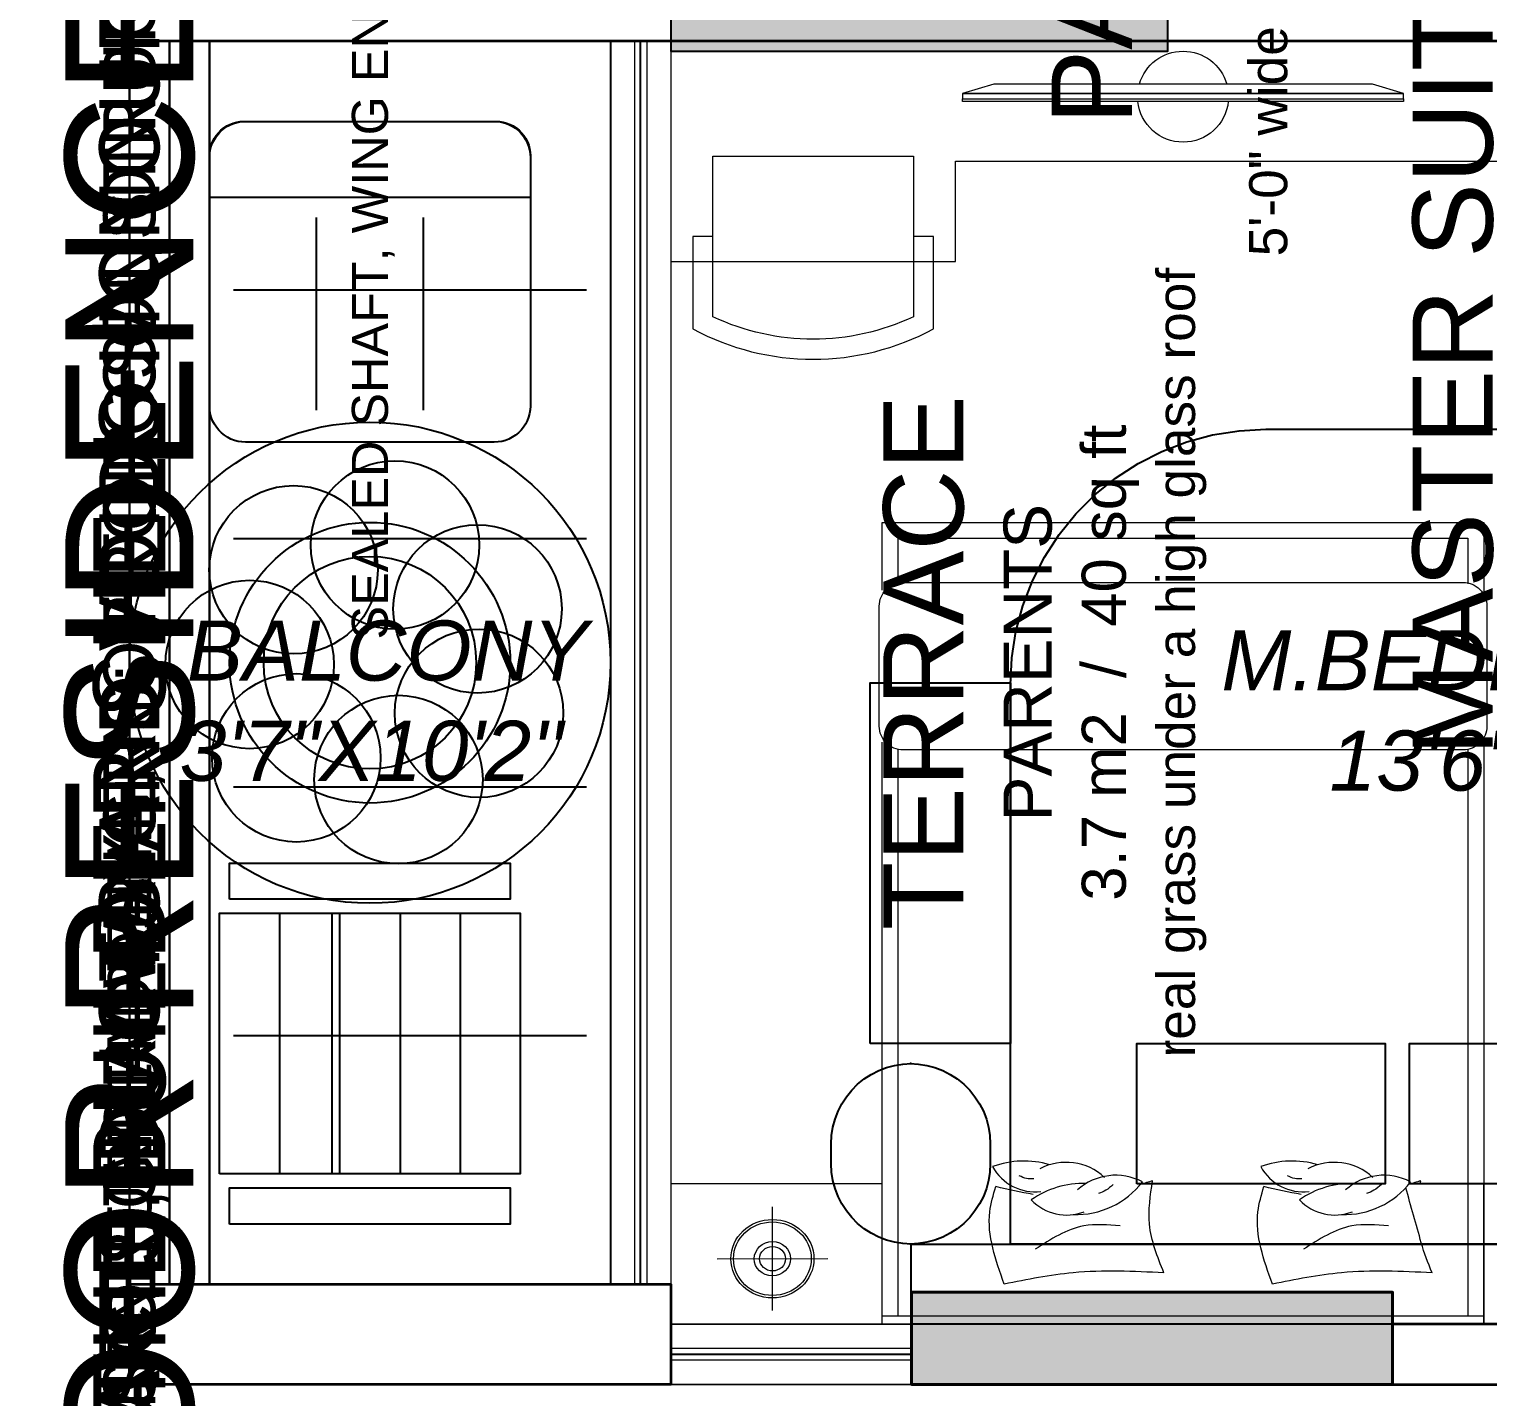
# Model space of a CAD drawing. Header units: millimetres. Extents: x 0 to 125073, y 0 to 71249.
# Drawn here: x 59954 to 63592, y 31538 to 34949 of the extents above; entities that cross this region are included whole.
import ezdxf
from ezdxf.enums import TextEntityAlignment as Align
from ezdxf.lldxf.tags import DXFTag

# ---------------------------------------------------------------- set-up
doc = ezdxf.new("R2010")
doc.units = ezdxf.units.MM
doc.linetypes.add('DASHED', pattern=[20, 12, -8])
doc.layers.add('DA_BUILDING LINE', color=7, linetype='Continuous', lineweight=9, true_color=0xc2db0000)
doc.layers.add('DA_FURNITURE', color=102, linetype='Continuous', lineweight=5, true_color=0xc2666666)
for name, color, linetype, lineweight in [('DA_CARPET AREA RERA', 30, 'Continuous', 9), ('DA_COLUMN', 40, 'Continuous', 40), ('DA_RAILING', 243, 'Continuous', 30), ('DA_TEXT IN SQ.FT', 193, 'Continuous', 9), ('DA_WALL', 7, 'Continuous', 35), ('DA_WINDOW', 4, 'Continuous', 9)]:
    doc.layers.add(name, color=color, linetype=linetype, lineweight=lineweight)
for name, color, linetype in [('DA_COLUMN HATCH', 251, 'Continuous'), ('PROP-FURN', 9, 'CONTINUOUS'), ('PROP-GLAZ', 4, 'CONTINUOUS'), ('PROP-KEEP', 6, 'DASHED'), ('PROP-SHELL', 7, 'CONTINUOUS'), ('PROP-TEXT', 3, 'CONTINUOUS'), ('PROP-WALL-NEW', 1, 'CONTINUOUS')]:
    doc.layers.add(name, color=color, linetype=linetype)
doc.styles.get("Standard").update_dxf_attribs({"font": 'arial.ttf'})
tags = doc.linetypes.add('( Hidden )', pattern=[0.375, 0.25, -0.125]).pattern_tags.tags
tags[6:7] = [DXFTag(74, 4), DXFTag(75, 0), DXFTag(340, '0'), DXFTag(46, 1.0), DXFTag(50, 0.0), DXFTag(44, 0.0), DXFTag(45, 0.0)]
tags[4:5] = [DXFTag(74, 4), DXFTag(75, 0), DXFTag(340, '0'), DXFTag(46, 1.0), DXFTag(50, 0.0), DXFTag(44, 0.0), DXFTag(45, 0.0)]

# ---------------------------------------------------------------- blocks, each defined once
blk = doc.blocks.new('GSHGJSDFGJ')
at = {"layer": 'DA_BUILDING LINE', "linetype": '( Hidden )', "ltscale": 500}
blk.add_lwpolyline([(-31143.6, 77051.5), (-31143.6, 71896.5), (-40838.6, 71896.5), (-40838.6, 75396.5), (-39638.6, 75396.5), (-39638.6, 76876.5), (-40838.6, 76876.5), (-40838.6, 76926.5), (-41088.6, 76926.5), (-41088.6, 92546.5)], dxfattribs=at)
blk = doc.blocks.new('nftujfuk')
at = {"layer": 'DA_FURNITURE', "ltscale": 5, "elevation": 0}
for points in [[(3568.3786, 921.4537), (3568.3704, 921.4537), (3568.3704, 920.0761), (3568.3786, 920.0761)], [(3568.3786, 921.4537), (3568.3949, 921.4537), (3568.3949, 920.0761), (3568.3786, 920.0761)], [(3568.4245, 921.356), (3568.4245, 920.1738), (3568.3949, 920.0761), (3568.3949, 921.4537)]]:
    blk.add_lwpolyline(points, close=True, dxfattribs=at)
at = {"layer": 'DA_FURNITURE'}
for start, end in [(95.9312, 264.0688), (286.0862, 73.9138)]:
    blk.add_arc((3568.3851, 920.7649), 0.1421, start, end, dxfattribs=at)
blk = doc.blocks.new('A$C3A1814D5')
at = {"layer": 'DA_FURNITURE'}
for p, q in [((12.8, 12.82), (1.13, 1.18)), ((12.43, 1.53), (1.51, 12.47))]:
    blk.add_line(p, q, dxfattribs=at)
at = {"layer": 'DA_FURNITURE', "extrusion": (0, 0, -1)}
for centre, major_axis in [((6.99, 7.02), (4.37, 4.37)), ((6.97, 7), (1.37, 1.36))]:
    blk.add_ellipse(centre, major_axis=major_axis, ratio=0.943982, dxfattribs=at)
for major_axis in [(-4.1, -4.09), (-1.91, -1.91)]:
    blk.add_ellipse((6.99, 7.02), major_axis=major_axis, ratio=0.943982, start_param=3.141593, end_param=9.424778, dxfattribs=at)
blk = doc.blocks.new('SRAFGADFGDFG')
at = {"layer": 'DA_FURNITURE'}
for p, q in [((-38961.1, 72046.5, 0), (-38961.1, 73498.1, 0)), ((-38921.6, 72066.3, 0), (-38921.6, 73479.3, 0)), ((-37500.6, 73480.4, 0), (-37500.6, 72066.3, 0)), ((-37461.1, 73509.3, 0), (-37461.1, 72046.5, 0)), ((-37461.1, 72066.3, 0), (-38961.1, 72066.3, 0)), ((-37461.1, 72046.5, 0), (-38961.1, 72046.5, 0))]:
    blk.add_line(p, q, dxfattribs=at)
for points in [[(-39488.6, 75247), (-39488.6, 74697), (-38778.6, 74697), (-38778.6, 74947), (-36933.6, 74947), (-36933.6, 75246.5)], [(-39383.6, 74759.5), (-39383.6, 74959.5), (-38883.6, 74959.5), (-38883.6, 74759.5)], [(-38961.1, 73877.6), (-38961.1, 74046.5), (-37461.1, 74046.5), (-37461.1, 73866.4)], [(-38921.6, 73896.5), (-38921.6, 74007.1), (-37500.6, 74007.1), (-37500.6, 73893)]]:
    blk.add_lwpolyline(points, dxfattribs=at)
for points in [[(-38833.6, 74759.5), (-38883.6, 74759.5), (-38883.6, 74559.5, -0.224783), (-39383.6, 74559.5), (-39383.6, 74759.5), (-39433.6, 74759.5), (-39433.6, 74528.8, 0.251481), (-38833.6, 74528.8)], [(-38968.7, 73538.3), (-38968.7, 73837.4, -0.414214), (-38909.5, 73896.6), (-37512.7, 73896.6, -0.414214), (-37453.5, 73837.4), (-37453.5, 73538.3, -0.414214), (-37512.7, 73479.1), (-38909.5, 73479.1, -0.414214)]]:
    blk.add_lwpolyline(points, format="xyb", close=True, dxfattribs=at)
for points in [[(-39488.6, 72396.5), (-39488.6, 72356.5), (-39488.6, 72356.5), (-39488.6, 72356.5), (-39488.6, 72046.5), (-38961.1, 72046.5), (-38961.1, 72396.5)], [(-36933.6, 72396.5), (-36933.6, 72356.5), (-36933.6, 72356.5), (-36933.6, 72356.5), (-36933.6, 72046.5), (-37461.1, 72046.5), (-37461.1, 72396.5)]]:
    blk.add_lwpolyline(points, close=True, dxfattribs=at)
for centre, radius, start, end in [((-38608, 72227.3, 0), 226.2, 73.5764, 110.2163), ((-38579.7, 72498, 0), 121.4, 208.7506, 276.5862), ((-38503.1, 72307.8, 0), 142.5, 47.4204, 117.3487), ((-37939.3, 72227.3, 0), 226.2, 73.5764, 110.2163), ((-37911, 72498, 0), 121.4, 208.7506, 276.5862), ((-37834.3, 72307.8, 0), 142.5, 47.4204, 117.3487), ((-38460.4, 72171.3, 0), 226.2, 88.1901, 124.83), ((-38477.9, 72528.5, 0), 208.6, 268.0438, 322.5004), ((-38379.2, 72275.6, 0), 142.5, 62.0341, 131.9624), ((-37791.7, 72171.3, 0), 226.2, 88.1901, 124.83), ((-37809.1, 72528.5, 0), 208.6, 268.0438, 322.5004), ((-37710.5, 72275.6, 0), 142.5, 62.0341, 131.9624), ((-38501.3, 72440.3, 0), 121.4, 223.3643, 291.1999), ((-37832.6, 72440.3, 0), 121.4, 223.3643, 291.1999)]:
    blk.add_arc(centre, radius, start, end, dxfattribs=at)
for points in [[(-38657.1, 72146.7, 0), (-38693, 72327.1, 0), (-38678.4, 72389.8, 0)], [(-38258.9, 72174.9, 0), (-38294.9, 72296, 0), (-38287.2, 72404.1, 0)], [(-37988.3, 72146.7, 0), (-38024.3, 72327.1, 0), (-38009.6, 72389.8, 0)], [(-38367.6, 72291.8, 0), (-38459, 72291.8, 0), (-38579.7, 72233.4, 0)], [(-37698.9, 72291.8, 0), (-37790.3, 72291.8, 0), (-37911, 72233.4, 0)], [(-38258.9, 72174.9, 0), (-38485, 72174.9, 0), (-38657.1, 72146.7, 0)], [(-37590.2, 72174.9, 0), (-37816.2, 72174.9, 0), (-37988.3, 72146.7, 0)]]:
    blk.add_spline(points, degree=3, dxfattribs=at)
for points in [[(-38585.1, 72370.5, 0), (-38616.1, 72375.5, 0), (-38647.3, 72382.5, 0), (-38678.4, 72389.8, 0)], [(-38287.2, 72404.1, 0), (-38297.2, 72401.2, 0), (-38307.3, 72398.2, 0), (-38317.3, 72395.3, 0)], [(-37916.4, 72370.5, 0), (-37947.4, 72375.5, 0), (-37978.5, 72382.5, 0), (-38009.6, 72389.8, 0)], [(-37618.5, 72404.1, 0), (-37628.5, 72401.2, 0), (-37638.5, 72398.2, 0), (-37648.6, 72395.3, 0)], [(-37619.2, 72399.1, 0), (-37619, 72400.8, 0), (-37618.7, 72402.4, 0), (-37618.5, 72404.1, 0)]]:
    blk.add_open_spline(points, degree=3, dxfattribs=at)
for points, knots in [([(-38583.5, 72409.6, 0), (-38589.6, 72409.2, 0), (-38602.1, 72408.5, 0), (-38613.6, 72413.9, 0), (-38619.5, 72416.7, 0)], [0, 0, 0, 0, 31.960762, 66.266463, 66.266463, 66.266463, 66.266463]), ([(-38385.4, 72395, 0), (-38391.2, 72389.7, 0), (-38402.1, 72379.9, 0), (-38415.8, 72374.9, 0), (-38422.2, 72372.6, 0)], [0, 0, 0, 0, 41.531136, 77.340273, 77.340273, 77.340273, 77.340273]), ([(-37914.7, 72409.6, 0), (-37920.8, 72409.2, 0), (-37933.4, 72408.5, 0), (-37944.8, 72413.9, 0), (-37950.7, 72416.7, 0)], [0, 0, 0, 0, 31.960762, 66.266463, 66.266463, 66.266463, 66.266463]), ([(-37716.7, 72395, 0), (-37722.5, 72389.7, 0), (-37733.4, 72379.9, 0), (-37747.1, 72374.9, 0), (-37753.4, 72372.6, 0)], [0, 0, 0, 0, 41.531136, 77.340273, 77.340273, 77.340273, 77.340273]), ([(-37590.2, 72174.9, 0), (-37600.1, 72199.7, 0), (-37610.1, 72224.4, 0), (-37617.1, 72249.5, 0), (-37617.1, 72249.5, 0), (-37617.1, 72249.5, 0), (-37617.1, 72249.5, 0), (-37630, 72295.3, 0), (-37642.9, 72341.2, 0), (-37655.8, 72387, 0)], [0, 0, 0, 0, 3.967367, 3.967367, 3.967367, 3.968693, 3.968693, 3.968693, 11.226423, 11.226423, 11.226423, 11.226423])]:
    blk.add_open_spline(points, degree=3, knots=knots, dxfattribs=at)
at = {"layer": 'DA_FURNITURE', "xscale": -798.5297558340299, "yscale": 798.5297558340299, "zscale": 798.5297558340299, "rotation": 270}
blk.add_blockref('nftujfuk', (-773469.3, -2774353.5), dxfattribs=at)
at = {"layer": 'DA_FURNITURE', "extrusion": (0, 0, -1), "xscale": 16.7595958194902, "yscale": 16.7595958194902, "zscale": -16.7595958194902, "rotation": 315.0451472132016}
blk.add_blockref('A$C3A1814D5', (39069.2, 72209.5, 0), dxfattribs=at)
blk = doc.blocks.new('14TH 2')
at = {"layer": 'DA_CARPET AREA RERA'}
blk.add_lwpolyline([(6316.0927, 1265.9471), (6316.0927, 1262.977), (6314.9727, 1262.9771), (6314.9727, 1261.1971), (6314.8227, 1261.1971), (6314.8227, 1258.0971), (6314.9727, 1258.0971), (6314.9727, 1257.9971), (6323.1677, 1257.9971), (6323.1677, 1261.1971), (6323.1677, 1262.8521), (6319.6477, 1262.8521), (6319.6477, 1264.1521)], dxfattribs=at)
blk.add_lwpolyline([(6314.8227, 1261.1971), (6313.7227, 1261.1971), (6313.7227, 1258.0971), (6314.8227, 1258.0971)], close=True, dxfattribs=at)
at = {"layer": 'DA_RAILING'}
for p, q in [((6313.6227, 1261.2971), (6313.6227, 1258.0971)), ((6313.7227, 1261.1971), (6313.7227, 1258.0971)), ((6313.6227, 1257.8471), (6313.9227, 1257.8471))]:
    blk.add_line(p, q, dxfattribs=at)
at = {"layer": 'DA_WALL'}
blk.add_line((6315.5727, 1257.9971), (6315.5727, 1257.8471), dxfattribs=at)
for points in [[(6319.2077, 1257.9971), (6319.2077, 1261.8071), (6319.7727, 1261.8071), (6319.7727, 1261.9321), (6318.4727, 1261.9321), (6318.4727, 1261.8071), (6319.0827, 1261.8071), (6319.0827, 1257.9971), (6316.7727, 1257.9971), (6316.7727, 1257.8471), (6319.2077, 1257.8471), (6321.3677, 1257.8471), (6321.3677, 1257.9971)], [(6313.6227, 1257.8471), (6313.6227, 1258.0971), (6314.9727, 1258.0971), (6314.9727, 1257.8471)]]:
    blk.add_lwpolyline(points, close=True, dxfattribs=at)
blk.add_lwpolyline([(6317.5277, 1261.3221), (6317.5277, 1261.3221), (6317.5277, 1261.1971), (6313.6227, 1261.1971), (6313.6227, 1261.3471), (6313.7727, 1261.3471), (6313.7727, 1261.3471), (6314.8227, 1261.3471), (6314.8227, 1261.6596), (6314.9727, 1261.6596), (6314.9727, 1261.3221), (6317.4027, 1261.3221)], dxfattribs=at)
at = {"layer": 'DA_WINDOW'}
for points in [[(6314.8227, 1261.1971), (6314.9727, 1261.1971), (6314.9727, 1258.0971), (6314.8227, 1258.0971)], [(6314.8827, 1258.0971), (6314.8827, 1261.1971), (6314.9127, 1261.1971), (6314.9127, 1258.0971)], [(6314.9727, 1257.8471), (6315.5727, 1257.8471), (6315.5727, 1257.9971), (6314.9727, 1257.9971)], [(6315.5727, 1257.9071), (6314.9727, 1257.9071), (6314.9727, 1257.9371), (6315.5727, 1257.9371)]]:
    blk.add_lwpolyline(points, close=True, dxfattribs=at)
blk = doc.blocks.new('SDFHSDFGN')
at = {"layer": 'DA_COLUMN HATCH', "true_color": 0x636466}
h = blk.add_hatch(color=251, dxfattribs=at)
h.dxf.hatch_style = 1
h.paths.add_polyline_path([(-37688.6, 97346.5), (-37688.6, 97576.5), (-38888.6, 97576.5), (-38888.6, 97346.5)])
h.paths.add_polyline_path([(-31373.6, 96376.5), (-31143.6, 96376.5), (-31143.6, 97576.5), (-31373.6, 97576.5)])
h.paths.add_polyline_path([(-27778.6, 97036.5), (-27548.6, 97036.5), (-27548.6, 98236.5), (-27778.6, 98236.5)])
h.paths.add_polyline_path([(-24578.6, 97336.5), (-24348.6, 97336.5), (-24348.6, 98236.5), (-24578.6, 98236.5)])
h.paths.add_polyline_path([(-19333.6, 98536.5), (-19333.6, 97336.5), (-19103.6, 97336.5), (-19103.6, 98536.5)])
h.paths.add_polyline_path([(-13063.6, 97336.5), (-12833.6, 97336.5), (-12833.6, 98536.5), (-13063.6, 98536.5)])
h.paths.add_polyline_path([(-11543.6, 97636.5), (-11313.6, 97636.5), (-11313.6, 98536.5), (-11543.6, 98536.5)])
h.paths.add_polyline_path([(-8908.6, 94991.5), (-7708.6, 94991.5), (-7708.6, 94761.5), (-8908.6, 94761.5)])
h.paths.add_polyline_path([(-13063.6, 91111.5), (-12833.6, 91111.5), (-12833.6, 92311.5), (-13063.6, 92311.5)])
h.paths.add_polyline_path([(-19333.6, 91111.5), (-19103.6, 91111.5), (-19103.6, 92311.5), (-19333.6, 92311.5)])
h.paths.add_polyline_path([(-5998.6, 91111.5), (-5258.6, 91111.5), (-5258.6, 91341.5), (-5998.6, 91341.5)])
h.paths.add_polyline_path([(-1283.6, 91111.5), (-383.6, 91111.5), (-383.6, 91341.5), (-1283.6, 91341.5)])
h.paths.add_polyline_path([(2171.4, 90061.5), (2171.4, 91261.5), (1941.4, 91261.5), (1941.4, 90061.5)])
h.paths.add_polyline_path([(4621.4, 90061.5), (5821.4, 90061.5), (5821.4, 90291.5), (4621.4, 90291.5)])
h.paths.add_polyline_path([(4621.4, 95111.5), (5821.4, 95111.5), (5821.4, 95341.5), (4621.4, 95341.5)])
h.paths.add_polyline_path([(4621.4, 98611.5), (5821.4, 98611.5), (5821.4, 98841.5), (4621.4, 98841.5)])
h.paths.add_polyline_path([(-39638.6, 89246.5), (-38138.6, 89246.5), (-38138.6, 89476.5), (-39638.6, 89476.5)])
h.paths.add_polyline_path([(-31143.6, 92421.5), (-31143.6, 92651.5), (-32343.6, 92651.5), (-32343.6, 92421.5)])
h.paths.add_polyline_path([(-31513.6, 86346.5), (-29713.6, 86346.5), (-29713.6, 86576.5), (-31513.6, 86576.5)])
h.paths.add_polyline_path([(-31513.6, 82896.5), (-29713.6, 82896.5), (-29713.6, 83126.5), (-31513.6, 83126.5)])
h.paths.add_polyline_path([(-31518.6, 78051.5), (-30518.6, 78051.5), (-30518.6, 78281.5), (-31518.6, 78281.5)])
h.paths.add_polyline_path([(-32143.6, 76821.5), (-31143.6, 76821.5), (-31143.6, 77051.5), (-32143.6, 77051.5)])
h.paths.add_polyline_path([(-31893.6, 71896.5), (-31893.6, 72126.5), (-33093.6, 72126.5), (-33093.6, 71896.5)])
h.paths.add_polyline_path([(-37688.6, 71896.5), (-37688.6, 72126.5), (-38888.6, 72126.5), (-38888.6, 71896.5)])
h.paths.add_polyline_path([(-38438.6, 76796.5), (-38438.6, 77026.5), (-39638.6, 77026.5), (-39638.6, 76796.5)])
h.paths.add_polyline_path([(-38138.6, 79996.5), (-38138.6, 80226.5), (-39638.6, 80226.5), (-39638.6, 79996.5)])
h.paths.add_polyline_path([(-38438.6, 92446.5), (-38438.6, 92676.5), (-39638.6, 92676.5), (-39638.6, 92446.5)])
h.paths.add_polyline_path([(-31518.6, 91422), (-31288.6, 91422), (-31288.6, 89927), (-31518.6, 89927)])
h.paths.add_polyline_path([(-20908.6, 91111.5), (-20678.6, 91111.5), (-20678.6, 89881.5), (-20908.6, 89881.5)])
h.paths.add_polyline_path([(-11313.6, 92011.5), (-11313.6, 91111.5), (-11543.6, 91111.5), (-11543.6, 92011.5)])
h.paths.add_polyline_path([(1941.4, 97316.5), (2171.4, 97316.5), (2171.4, 98841.5), (1941.4, 98841.5)])
at = {"layer": 'DA_COLUMN'}
blk.add_lwpolyline([(-37688.6, 71896.5), (-37688.6, 72126.5), (-38888.6, 72126.5), (-38888.6, 71896.5)], close=True, dxfattribs=at)
blk = doc.blocks.new('A$Cfed68cb1')
at = {"layer": 'DA_TEXT IN SQ.FT', "char_height": 0.15, "attachment_point": 7}
for s, width, insert in [('\\pxqc;{\\fArial|b0|i1|c0|p34;BALCONY\\P\\pq*;  3\'7"X10\'2\'\'}', 1.269917, (-47.711, -25.442)), ('\\pxqc;{\\fArial|b0|i1|c0|p34;M.BEDROOM 01\\P13\'6"X10\'6"}', 2.300046, (-45.3438, -25.4663))]:
    blk.add_mtext_dynamic_manual_height_columns(s, width=width, gutter_width=12.5, heights=[-0.4057], dxfattribs=dict(at, insert=insert))

msp = doc.modelspace()

# ---------------------------------------------------------------- hatches: boundary and pattern name
at = {"layer": 'PROP-WALL-NEW'}
h = msp.add_hatch(color=1, dxfattribs=at)
h.dxf.hatch_style = 1
h.paths.add_polyline_path([(62794, 35044), (61554, 35044), (61554, 34894), (62794, 34894)])

# ---------------------------------------------------------------- linework, layer by layer
at = {"layer": 'PROP-FURN'}
for p, q in [((60404, 31819), (60404, 34919)), ((60670.66667, 33999), (60670.66667, 34479)), ((60937.33333, 33999), (60937.33333, 34479)), ((60464, 34299), (61344, 34299)), ((60464, 33679), (61344, 33679)), ((60464, 33059), (61344, 33059)), ((60464, 32439), (61344, 32439))]:
    msp.add_line(p, q, dxfattribs=at)
for points in [[(60204, 31819), (60204, 34919), (60404, 34919), (60404, 31819)], [(60404, 31819), (60404, 34919), (61404, 34919), (61404, 31819)], [(60404, 34629), (60404.49303, 34638.40756), (60405.96672, 34647.71205), (60408.40491, 34656.81153), (60411.78091, 34665.6063), (60416.05771, 34674), (60421.18847, 34681.90067), (60427.11697, 34689.22175), (60433.77825, 34695.88303), (60441.09933, 34701.81153), (60449, 34706.94229), (60457.3937, 34711.21909), (60466.18847, 34714.59509), (60475.28795, 34717.03328), (60484.59244, 34718.50697), (60494, 34719), (61114, 34719), (61123.40756, 34718.50697), (61132.71205, 34717.03328), (61141.81153, 34714.59509), (61150.6063, 34711.21909), (61159, 34706.94229), (61166.90067, 34701.81153), (61174.22175, 34695.88303), (61180.88303, 34689.22175), (61186.81153, 34681.90067), (61191.94229, 34674), (61196.21909, 34665.6063), (61199.59509, 34656.81153), (61202.03328, 34647.71205), (61203.50697, 34638.40756), (61204, 34629), (61204, 34009), (61203.50697, 33999.59244), (61202.03328, 33990.28795), (61199.59509, 33981.18847), (61196.21909, 33972.3937), (61191.94229, 33964), (61186.81153, 33956.09933), (61180.88303, 33948.77825), (61174.22175, 33942.11697), (61166.90067, 33936.18847), (61159, 33931.05771), (61150.6063, 33926.78091), (61141.81153, 33923.40491), (61132.71205, 33920.96672), (61123.40756, 33919.49303), (61114, 33919), (60494, 33919), (60484.59244, 33919.49303), (60475.28795, 33920.96672), (60466.18847, 33923.40491), (60457.3937, 33926.78091), (60449, 33931.05771), (60441.09933, 33936.18847), (60433.77825, 33942.11697), (60427.11697, 33948.77825), (60421.18847, 33956.09933), (60416.05771, 33964), (60411.78091, 33972.3937), (60408.40491, 33981.18847), (60405.96672, 33990.28795), (60404.49303, 33999.59244), (60404, 34009)], [(60404, 34633.5), (60404.46838, 34642.43718), (60405.86838, 34651.27645), (60408.18467, 34659.92095), (60411.39186, 34668.27598), (60415.45483, 34676.25), (60420.32905, 34683.75564), (60425.96112, 34690.71067), (60432.28933, 34697.03888), (60439.24436, 34702.67095), (60446.75, 34707.54517), (60454.72402, 34711.60814), (60463.07905, 34714.81533), (60471.72355, 34717.13162), (60480.56282, 34718.53162), (60489.5, 34719), (61118.5, 34719), (61127.43718, 34718.53162), (61136.27645, 34717.13162), (61144.92095, 34714.81533), (61153.27598, 34711.60814), (61161.25, 34707.54517), (61168.75564, 34702.67095), (61175.71067, 34697.03888), (61182.03888, 34690.71067), (61187.67095, 34683.75564), (61192.54517, 34676.25), (61196.60814, 34668.27598), (61199.81533, 34659.92095), (61202.13162, 34651.27645), (61203.53162, 34642.43718), (61204, 34633.5), (61204, 34529), (60404, 34529)], [(62051, 32419), (62051, 33319), (62401, 33319), (62401, 32419)], [(60454, 32779), (60454, 32869), (61154, 32869), (61154, 32779)], [(60429, 32094), (60429, 32744), (60879, 32744), (60879, 32094)], [(60579, 32094), (60579, 32744), (61029, 32744), (61029, 32094)], [(60579, 32094), (60579, 32744), (60709, 32744), (60709, 32094)], [(60729, 32094), (60729, 32744), (61179, 32744), (61179, 32094)], [(62716, 32069), (62716, 32419), (63336, 32419), (63336, 32069)], [(63396, 32069), (63396, 32419), (64016, 32419), (64016, 32069)], [(61954, 32169), (61955.09562, 32189.90569), (61958.37048, 32210.58234), (61963.7887, 32230.8034), (61971.29091, 32250.34733), (61980.79492, 32269), (61992.1966, 32286.55705), (62005.37103, 32302.82612), (62020.17388, 32317.62897), (62036.44295, 32330.8034), (62054, 32342.20508), (62072.65267, 32351.70909), (62092.1966, 32359.2113), (62112.41766, 32364.62952), (62133.09431, 32367.90438), (62154, 32369), (62151, 32369), (62171.90569, 32367.90438), (62192.58234, 32364.62952), (62212.8034, 32359.2113), (62232.34733, 32351.70909), (62251, 32342.20508), (62268.55705, 32330.8034), (62284.82612, 32317.62897), (62299.62897, 32302.82612), (62312.8034, 32286.55705), (62324.20508, 32269), (62333.70909, 32250.34733), (62341.2113, 32230.8034), (62346.62952, 32210.58234), (62349.90438, 32189.90569), (62351, 32169), (62351, 32119), (62349.90438, 32098.09431), (62346.62952, 32077.41766), (62341.2113, 32057.1966), (62333.70909, 32037.65267), (62324.20508, 32019), (62312.8034, 32001.44295), (62299.62897, 31985.17388), (62284.82612, 31970.37103), (62268.55705, 31957.1966), (62251, 31945.79492), (62232.34733, 31936.29091), (62212.8034, 31928.7887), (62192.58234, 31923.37048), (62171.90569, 31920.09562), (62151, 31919), (62154, 31919), (62133.09431, 31920.09562), (62112.41766, 31923.37048), (62092.1966, 31928.7887), (62072.65267, 31936.29091), (62054, 31945.79492), (62036.44295, 31957.1966), (62020.17388, 31970.37103), (62005.37103, 31985.17388), (61992.1966, 32001.44295), (61980.79492, 32019), (61971.29091, 32037.65267), (61963.7887, 32057.1966), (61958.37048, 32077.41766), (61955.09562, 32098.09431), (61954, 32119)], [(60454, 31969), (60454, 32059), (61154, 32059), (61154, 31969)], [(62154, 31719), (62154, 31919), (66079, 31919), (66079, 31719)]]:
    msp.add_lwpolyline(points, close=True, dxfattribs=at)
msp.add_lwpolyline([(64331, 31919), (62401, 31919), (62401, 33314.1), (62404.489, 33380.67418), (62414.91779, 33446.51896), (62432.1721, 33510.91292), (62456.0629, 33573.15057), (62486.32842, 33632.55), (62522.63708, 33688.46043), (62564.59106, 33740.26928), (62611.73072, 33787.40894), (62663.53957, 33829.36292), (62719.45, 33865.67158), (62778.84943, 33895.9371), (62841.08708, 33919.8279), (62905.48104, 33937.08221), (62971.32582, 33947.511), (63037.9, 33951), (63694.1, 33951)], dxfattribs=at)
for centre, radius in [((60804, 33369), 600), ((60866.37351, 33662.44428), 210), ((60613.46527, 33600.72509), 210), ((60804, 33369), 350), ((61072.31322, 33503.19394), 210), ((60804, 33369), 265), ((60504.03357, 33364.51218), 210), ((61076.20761, 33242.89283), 210), ((60620.48271, 33131.67869), 210), ((60875.12411, 33077.55299), 210)]:
    msp.add_circle(centre, radius, dxfattribs=at)
at = {"layer": 'PROP-GLAZ'}
for p, q in [((61479, 31819), (61479, 34919)), ((61554, 31644), (62154, 31644))]:
    msp.add_line(p, q, dxfattribs=at)
at = {"layer": 'PROP-SHELL'}
for p, q in [((60204.22813, 34918.9767), (60204.22813, 35068.9767)), ((60204.22813, 35018.9767), (60204.22813, 31818.9767)), ((60204.22813, 34918.9767), (61664.22813, 34918.9767)), ((60304.22813, 34918.9767), (60304.22813, 31818.9767)), ((60204.22813, 31568.9767), (60204.22813, 31818.9767)), ((60204.22813, 31818.9767), (61554.22813, 31818.9767)), ((63354.22813, 31718.9767), (65664.22813, 31718.9767)), ((60204.22813, 31568.9767), (61554.22813, 31568.9767)), ((60204.22813, 31568.9767), (60504.22813, 31568.9767)), ((63354.22813, 31568.9767), (65789.22813, 31568.9767))]:
    msp.add_line(p, q, dxfattribs=at)
at = {"layer": 'PROP-WALL-NEW'}
msp.add_lwpolyline([(62794, 35044), (61554, 35044), (61554, 34894), (62794, 34894)], close=True, dxfattribs=at)

# ---------------------------------------------------------------- block references
at = {"color": 1, "xscale": 1000, "yscale": 1000, "zscale": 1000}
msp.add_blockref('A$Cfed68cb1', (107924.22813, 58513.9767), dxfattribs=at)
msp.add_blockref('SDFHSDFGN', (101042.82231, -40327.54866))
at = {"color": 1}
msp.add_blockref('SRAFGADFGDFG', (101042.82231, -40327.54866), dxfattribs=at)
at = {"layer": 'DA_BUILDING LINE'}
msp.add_blockref('GSHGJSDFGJ', (101042.82231, -40327.54866), dxfattribs=at)
at = {"layer": 'DA_WALL', "xscale": 1000, "yscale": 1000, "zscale": 1000}
msp.add_blockref('14TH 2', (-6253418.45791, -1226278.08535), dxfattribs=at)

# ---------------------------------------------------------------- texts
at = {"layer": 'PROP-KEEP'}
msp.add_text('SEALED SHAFT, WING END, WEST — OPEN SHAFT — KEEP CLEAR  1480x1200', height=90, rotation=90, dxfattribs=at).set_placement((60804, 35809), align=Align.MIDDLE_CENTER)
at = {"layer": 'PROP-TEXT'}
for s, height, p in [('FULL-FLOOR RESIDENCE — ROUND 1', 320, (60204, 29569)), ('DIMENSIONS IN MILLIMETRES — CONCEPT DRAWING, NOT FOR CONSTRUCTION', 130, (60204, 28309)), ('BUILDER GEOMETRY UNTOUCHED ON ITS ORIGINAL LAYERS; PROPOSAL ON PROP-*', 130, (60204, 27889)), ('ALL COLUMNS, BEAMS, SHAFTS, DUCTS AND VOIDS HONOURED', 150, (60204, 28729)), ('A-101 SET OUT ON THE BUILDER SHELL', 180, (60204, 29149)), ('   DA_DOTTED LINES  DA_ELEVATION FEATURE  DA_LINE  DA_CARPET AREA RERA', 110, (60204, 26729)), ('   DA_WALL  DA_DOOR  DA_WINDOW  DA_FURNITURE  DA_FURNITURE HIDDEN', 110, (60204, 26989))]:
    msp.add_text(s, height=height, rotation=90, dxfattribs=at).set_placement(p, align=Align.MIDDLE_LEFT)
for s, height, p in [('5\'-0" wide  ·  arch at the south, north of the slider', 95, (63044, 35809)), ("PARENTS' BATH", 200, (62604, 35809)), ('MASTER SUITE', 200, (63504, 34169)), ('real grass under a high glass roof', 95, (62814, 33369)), ('TERRACE', 200, (62184, 33369)), ('3.7 m2  /  40 sq ft', 110, (62634, 33369)), ('PARENTS', 120, (62444, 33369))]:
    msp.add_text(s, height=height, rotation=90, dxfattribs=at).set_placement(p, align=Align.MIDDLE_CENTER)

doc.saveas('drawing.dxf')
